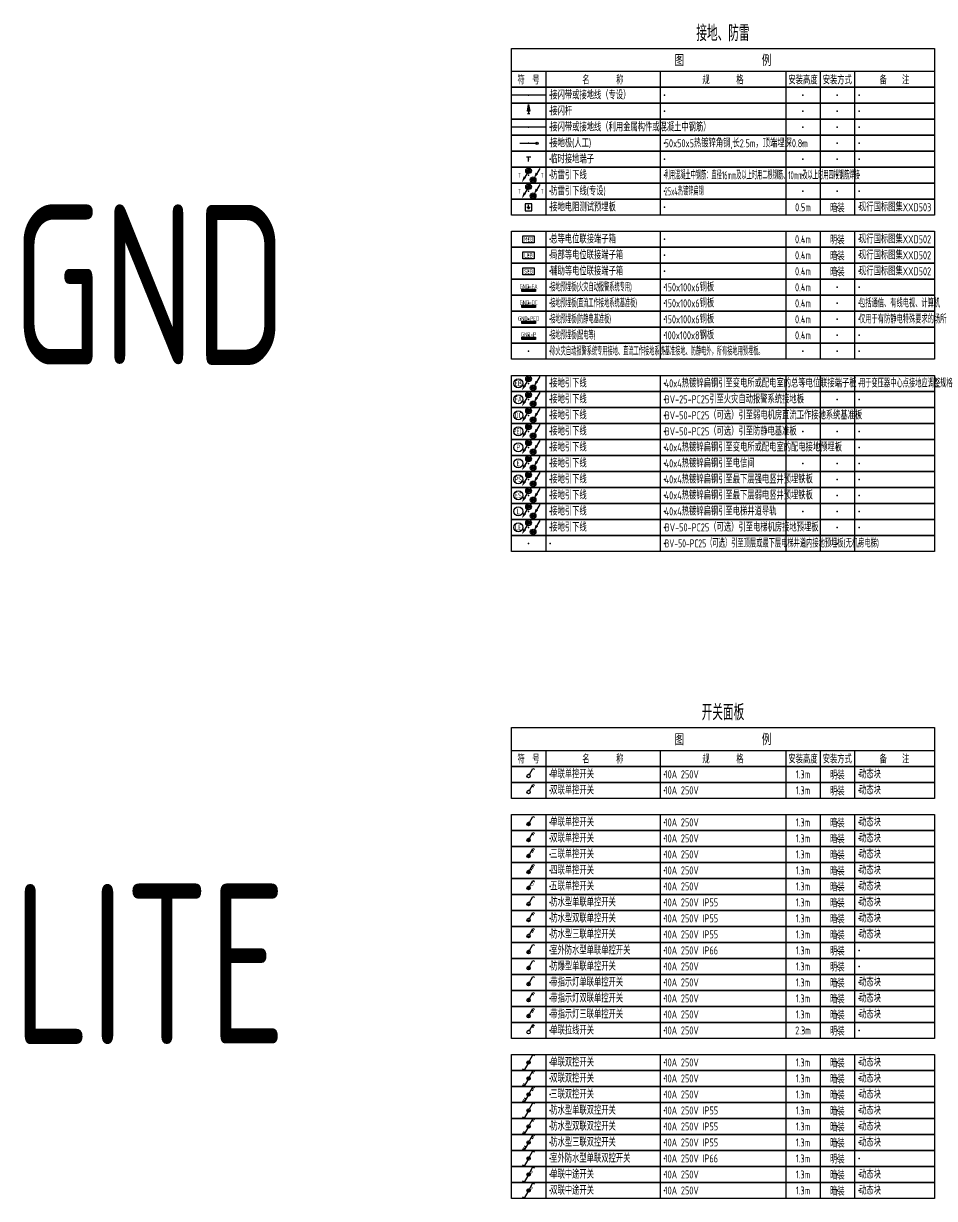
# Model space of a CAD drawing. Header units: millimetres. Extents: x -1582620 to 4754388, y -184455 to 3397362.
# Drawn here: x -714041 to -674207, y 121262 to 172649 of the extents above; entities that cross this region are included whole.
import ezdxf
from ezdxf.enums import TextEntityAlignment as Align

# ---------------------------------------------------------------- set-up
doc = ezdxf.new("R2010")
doc.units = ezdxf.units.MM
doc.header["$LTSCALE"] = 1000
doc.header["$MEASUREMENT"] = 0
for name, color, linetype in [('E-GRND-DEVC', 3, 'Continuous'), ('E-GRND-WIRE', 4, 'E-GND'), ('E-LITE-DEVC', 3, 'Continuous'), ('E-TABLE', 2, 'Continuous'), ('E-THUN-WIRE', 4, 'E-THU'), ('E-UNIV-DIAG', 2, 'Continuous'), ('E-UNIV-EL', 140, 'Continuous'), ('E-UNIV-NOTE', 6, 'Continuous')]:
    doc.layers.add(name, color=color, linetype=linetype)
doc.styles.get("Standard").update_dxf_attribs({"font": ''})
doc.styles.add('TH-STYLE3', font='tssdeng.shx', dxfattribs={"width": 0.65, "bigfont": 'tssdchn.shx'})
doc.styles.get('Standard').set_extended_font_data('SimSun')
doc.linetypes.add('E-GND', pattern='A,1,["/",Standard,S=0.2,R=0,X=-0.53,Y=-0.1],-0.1,0,-0.1', length=1.2)
doc.linetypes.add('E-THU', pattern='A,1,["X",Standard,S=0.2,R=0,X=-0.53,Y=-0.1],-0.1,0,-0.1', length=1.2)

# ---------------------------------------------------------------- blocks, each defined once
blk = doc.blocks.new('E-BGND11')
blk.add_line((0, 0), (0, 2))
at = {"const_width": 0.5}
blk.add_lwpolyline([(1, 2), (-1, 2)], dxfattribs=at)
blk = doc.blocks.new('E-BKTS2')
for p, q in [((0, 0), (185, 0)), ((0, -7), (0, 0)), ((185, 0), (185, -7)), ((185, -7), (0, -7))]:
    blk.add_line(p, q)
at = {"linetype": 'Continuous'}
for p, q in [((15, 0), (15, -7)), ((65, 0), (65, -7)), ((120, 0), (120, -7)), ((135, 0), (135, -7)), ((150, 0), (150, -7))]:
    blk.add_line(p, q, dxfattribs=at)
for p in [(7.5, -3.5), (17, -3.5), (67, -3.5), (127.5, -3.5), (142.5, -3.5), (152, -3.5)]:
    blk.add_point(p, dxfattribs=at)
blk = doc.blocks.new('E-KTS2')
at = {"layer": 'E-TABLE', "linetype": 'Continuous'}
for p, q in [((15, 0), (15, -7)), ((65, 0), (65, -7)), ((120, 0), (120, -7)), ((135, 0), (135, -7)), ((150, 0), (150, -7))]:
    blk.add_line(p, q, dxfattribs=at)
at = {"layer": 'E-TABLE'}
blk.add_lwpolyline([(0, 0), (185, 0), (185, -7), (0, -7)], close=True, dxfattribs=at)
at = {"layer": 'E-TABLE', "linetype": 'Continuous'}
for p in [(7.5, -3.5), (17, -3.5), (67, -3.5), (127.5, -3.5), (142.5, -3.5), (152, -3.5)]:
    blk.add_point(p, dxfattribs=at)
blk = doc.blocks.new('E-BKTS1')
blk.add_line((0, -10), (185, -10))
at = {"linetype": 'Continuous'}
for p, q in [((15, -10), (15, -17)), ((65, -10), (65, -17)), ((120, -10), (120, -17)), ((135, -10), (135, -17)), ((150, -10), (150, -17))]:
    blk.add_line(p, q, dxfattribs=at)
blk.add_lwpolyline([(0, 0), (185, 0), (185, -17), (0, -17)], close=True)
at = {"layer": 'E-UNIV-NOTE', "style": 'TH-STYLE3', "width": 0.7}
for s, height, p in [('图                例', 5, (92.5, -5)), ('安装高度', 3.5, (127.5, -13.5)), ('安装方式', 3.5, (142.5, -13.5))]:
    blk.add_text(s, height=height, dxfattribs=at).set_placement(p, align=Align.MIDDLE)
at = {"layer": 'E-UNIV-NOTE', "linetype": 'Continuous', "style": 'TH-STYLE3', "width": 0.7}
for s, p in [('符  号', (7.5, -13.5)), ('名       称', (40, -13.5)), ('规       格', (92.5, -13.5)), ('备    注', (167.5, -13.5))]:
    blk.add_text(s, height=3.5, dxfattribs=at).set_placement(p, align=Align.MIDDLE)
blk = doc.blocks.new('E-BGND012')
blk.add_lwpolyline([(-2.5, -1.5), (-2.5, 1.5), (2.5, 1.5), (2.5, -1.5)], close=True)
at = {"layer": 'E-UNIV-EL', "style": 'TH-STYLE3', "width": 0.7}
blk.add_attdef('BOX', text='', height=2, dxfattribs=at).set_placement((0, 0), align=Align.MIDDLE)
blk = doc.blocks.new('E-BGND011')
blk.add_lwpolyline([(-2.5, -1.5), (-2.5, 1.5), (2.5, 1.5), (2.5, -1.5)], close=True)
at = {"layer": 'E-UNIV-EL', "style": 'TH-STYLE3', "width": 0.7}
blk.add_attdef('BOX', text='', height=2, dxfattribs=at).set_placement((0, 0), align=Align.MIDDLE)
blk = doc.blocks.new('E-BGND013')
blk.add_lwpolyline([(-2.5, -1.5), (-2.5, 1.5), (2.5, 1.5), (2.5, -1.5)], close=True)
at = {"layer": 'E-UNIV-EL', "style": 'TH-STYLE3', "width": 0.7}
blk.add_attdef('BOX', text='', height=2, dxfattribs=at).set_placement((0, 0), align=Align.MIDDLE)
blk = doc.blocks.new('E-BGND026')
blk.add_lwpolyline([(-3, 0), (-3, 1), (3, 1), (3, 0)], close=True)
blk.add_solid([(-3, 1), (-3, 0), (3, 1), (3, 0)])
at = {"layer": 'E-UNIV-EL', "style": 'TH-STYLE3', "width": 0.7}
blk.add_attdef('F', text='', height=2, dxfattribs=at).set_placement((0, 2.2), align=Align.MIDDLE)
blk = doc.blocks.new('E-ANNO10')
blk.add_circle((0, 0), 2)
at = {"style": 'TH-STYLE3', "width": 0.7}
blk.add_attdef('N', text='', height=2.5, dxfattribs=at).set_placement((0, 0), align=Align.MIDDLE)
blk = doc.blocks.new('E-BGND31')
blk.add_line((-0.38, -0.65), (-1.62, -2.81))
at = {"const_width": 0.75}
blk.add_lwpolyline([(-0.38, 0, 1), (0.38, 0, 1)], format="xyb", close=True, dxfattribs=at)
blk.add_lwpolyline([(-1.62, -2.81, 1.25, 0, 0), (-2.88, -4.98, 0, 0, 0)], format="xyseb")
for radius in [1.25, 0.75]:
    blk.add_circle((0, 0), radius)
blk = doc.blocks.new('E-BGND32')
blk.add_line((2.88, 4.98), (1.62, 2.81))
at = {"const_width": 0.75}
blk.add_lwpolyline([(-0.38, 0, 1), (0.37, 0, 1)], format="xyb", close=True, dxfattribs=at)
blk.add_lwpolyline([(1.62, 2.81, 1.25, 0, 0), (0.37, 0.65, 0, 0, 0)], format="xyseb")
for radius in [1.25, 0.75]:
    blk.add_circle((0, 0), radius)
blk = doc.blocks.new('E-BGND025')
blk.add_lwpolyline([(-3, 0), (-3, 1), (3, 1), (3, 0)], close=True)
blk.add_solid([(-3, 1), (-3, 0), (3, 1), (3, 0)])
at = {"layer": 'E-UNIV-EL', "style": 'TH-STYLE3', "width": 0.7}
blk.add_attdef('F', text='', height=2, dxfattribs=at).set_placement((0, 2.2), align=Align.MIDDLE)
blk = doc.blocks.new('E-BGND028')
blk.add_lwpolyline([(-3, 0), (-3, 1), (3, 1), (3, 0)], close=True)
blk.add_solid([(-3, 1), (-3, 0), (3, 1), (3, 0)])
at = {"layer": 'E-UNIV-EL', "style": 'TH-STYLE3', "width": 0.7}
blk.add_attdef('F', text='', height=2, dxfattribs=at).set_placement((0, 2.2), align=Align.MIDDLE)
blk = doc.blocks.new('E-BGND027')
blk.add_lwpolyline([(-3, 0), (-3, 1), (3, 1), (3, 0)], close=True)
blk.add_solid([(-3, 1), (-3, 0), (3, 1), (3, 0)])
at = {"layer": 'E-UNIV-EL', "style": 'TH-STYLE3', "width": 0.7}
blk.add_attdef('F', text='', height=2, dxfattribs=at).set_placement((0, 2.2), align=Align.MIDDLE)
blk = doc.blocks.new('E-BGND33')
blk.add_line((-0.38, -0.65), (-1.62, -2.81))
at = {"const_width": 0.75}
blk.add_lwpolyline([(-0.38, 0, 1), (0.38, 0, 1)], format="xyb", close=True, dxfattribs=at)
blk.add_lwpolyline([(-1.62, -2.81, 1.25, 0, 0), (-2.88, -4.98, 0, 0, 0)], format="xyseb")
for radius in [1.25, 0.75]:
    blk.add_circle((0, 0), radius)
at = {"layer": 'E-UNIV-EL', "style": 'TH-STYLE3', "width": 0.7}
blk.add_attdef('F', text='', height=2, dxfattribs=at).set_placement((-4, -2), align=Align.MIDDLE)
blk = doc.blocks.new('E-BGND34')
blk.add_line((2.88, 4.98), (1.63, 2.81))
at = {"const_width": 0.75}
blk.add_lwpolyline([(-0.38, 0, 1), (0.37, 0, 1)], format="xyb", close=True, dxfattribs=at)
blk.add_lwpolyline([(1.63, 2.81, 1.25, 0, 0), (0.37, 0.65, 0, 0, 0)], format="xyseb")
for radius in [1.25, 0.75]:
    blk.add_circle((0, 0), radius)
at = {"layer": 'E-UNIV-EL', "style": 'TH-STYLE3', "width": 0.7}
blk.add_attdef('F', text='', height=2, dxfattribs=at).set_placement((4, 2), align=Align.MIDDLE)
blk = doc.blocks.new('E-BGND41')
at = {"layer": 'E-GRND-DEVC'}
for p, q in [((-0.53, 1), (0, 4)), ((0.53, 1), (-0.53, 1)), ((-0.5, 0), (0.5, 0)), ((0, 4), (0.53, 1)), ((0, 1), (0, 0))]:
    blk.add_line(p, q, dxfattribs=at)
blk.add_solid([(-0.53, 1), (0.53, 1), (0, 4)], dxfattribs=at)
blk = doc.blocks.new('E-BGND51')
blk.add_lwpolyline([(1.5, 1.5), (-1.5, 1.5), (-1.5, -1.5), (1.5, -1.5)], close=True)
at = {"layer": 'E-UNIV-EL'}
for p, q in [((-0.75, 0), (0.75, 0)), ((0, 0), (0, 1)), ((-0.5, -0.25), (0.5, -0.25)), ((-0.25, -0.5), (0.25, -0.5))]:
    blk.add_line(p, q, dxfattribs=at)
blk = doc.blocks.new('E-BSW001-31')
for p, q in [((0, 0), (0, 1.5)), ((0.38, 1.4), (1.94, 4.11)), ((1.94, 4.11), (2.59, 3.73))]:
    blk.add_line(p, q)
at = {"const_width": 0.75}
blk.add_lwpolyline([(0, 0.38, 1), (0, 1.12)], format="xyb", dxfattribs=at)
blk.add_circle((0, 0.75), 0.75)
blk = doc.blocks.new('E-BSW001-41')
for p, q in [((0.75, 0.75), (-0.75, 0.75)), ((0, 0), (0, 1.5)), ((0.38, 1.4), (1.94, 4.11)), ((1.94, 4.11), (2.59, 3.73))]:
    blk.add_line(p, q)
blk.add_circle((0, 0.75), 0.75)
blk = doc.blocks.new('E-BSW002-41')
for p, q in [((-0.38, 0.1), (-1.94, -2.61)), ((0.75, 0.75), (-0.75, 0.75)), ((0, 0), (0, 1.5)), ((0.37, 1.4), (1.94, 4.11)), ((1.94, 4.11), (2.59, 3.73)), ((-1.94, -2.61), (-2.59, -2.23))]:
    blk.add_line(p, q)
blk.add_circle((0, 0.75), 0.75)
blk = doc.blocks.new('*U292')
for p, q in [((0.38, 1.4), (1.94, 4.11)), ((1.94, 4.11), (2.59, 3.73))]:
    blk.add_line(p, q)
blk.add_circle((0, 0.75), 0.75)
blk = doc.blocks.new('*U296')
for p, q in [((0.38, 1.4), (1.94, 4.11)), ((1.56, 3.46), (2.21, 3.08)), ((1.94, 4.11), (2.59, 3.73))]:
    blk.add_line(p, q)
blk.add_circle((0, 0.75), 0.75)
blk = doc.blocks.new('*U293')
for p, q in [((0.38, 1.4), (1.94, 4.11)), ((1.94, 4.11), (2.59, 3.73))]:
    blk.add_line(p, q)
at = {"const_width": 0.75}
blk.add_lwpolyline([(-0.38, 0.75, 1), (0.38, 0.75, 1)], format="xyb", close=True, dxfattribs=at)
blk.add_circle((0, 0.75), 0.75)
blk = doc.blocks.new('*U297')
for p, q in [((0.38, 1.4), (1.94, 4.11)), ((1.56, 3.46), (2.21, 3.08)), ((1.94, 4.11), (2.59, 3.73))]:
    blk.add_line(p, q)
at = {"const_width": 0.75}
blk.add_lwpolyline([(-0.38, 0.75, 1), (0.38, 0.75, 1)], format="xyb", close=True, dxfattribs=at)
blk.add_circle((0, 0.75), 0.75)
blk = doc.blocks.new('*U298')
for p, q in [((0.38, 1.4), (1.94, 4.11)), ((1.19, 2.81), (1.84, 2.43)), ((1.56, 3.46), (2.21, 3.08)), ((1.94, 4.11), (2.59, 3.73))]:
    blk.add_line(p, q)
at = {"const_width": 0.75}
blk.add_lwpolyline([(-0.38, 0.75, 1), (0.38, 0.75, 1)], format="xyb", close=True, dxfattribs=at)
blk.add_circle((0, 0.75), 0.75)
blk = doc.blocks.new('*U299')
for p, q in [((0.38, 1.4), (1.94, 4.11)), ((0.81, 2.16), (1.46, 1.78)), ((1.19, 2.81), (1.84, 2.43)), ((1.56, 3.46), (2.21, 3.08)), ((1.94, 4.11), (2.59, 3.73))]:
    blk.add_line(p, q)
at = {"const_width": 0.75}
blk.add_lwpolyline([(-0.38, 0.75, 1), (0.38, 0.75, 1)], format="xyb", close=True, dxfattribs=at)
blk.add_circle((0, 0.75), 0.75)
blk = doc.blocks.new('*U300')
for p, q in [((0.38, 1.4), (1.94, 4.11)), ((1.94, 4.11), (2.59, 3.73))]:
    blk.add_line(p, q)
at = {"const_width": 0.75}
blk.add_lwpolyline([(-0.38, 0.75, 1), (0.38, 0.75, 1)], format="xyb", close=True, dxfattribs=at)
blk.add_circle((0, 0.75), 0.75)
at = {"layer": 'E-UNIV-EL', "style": 'TH-STYLE3', "width": 0.7}
blk.add_text('5', height=2, rotation=330, dxfattribs=at).set_placement((1.94, 2.72), align=Align.MIDDLE)
blk = doc.blocks.new('*U295')
for p, q in [((-0.38, 0.1), (-1.94, -2.61)), ((0.38, 1.4), (1.94, 4.11)), ((1.94, 4.11), (2.59, 3.73)), ((-1.94, -2.61), (-2.59, -2.23))]:
    blk.add_line(p, q)
at = {"const_width": 0.75}
blk.add_lwpolyline([(-0.38, 0.75, 1), (0.38, 0.75, 1)], format="xyb", close=True, dxfattribs=at)
blk.add_circle((0, 0.75), 0.75)
blk = doc.blocks.new('*U301')
for p, q in [((-0.38, 0.1), (-1.94, -2.61)), ((0.38, 1.4), (1.94, 4.11)), ((1.56, 3.46), (2.21, 3.08)), ((1.94, 4.11), (2.59, 3.73)), ((-1.94, -2.61), (-2.59, -2.23)), ((-1.56, -1.96), (-2.21, -1.58))]:
    blk.add_line(p, q)
at = {"const_width": 0.75}
blk.add_lwpolyline([(-0.38, 0.75, 1), (0.38, 0.75, 1)], format="xyb", close=True, dxfattribs=at)
blk.add_circle((0, 0.75), 0.75)
blk = doc.blocks.new('*U291')
for p, q in [((-0.75, 0.75), (0.75, 0.75)), ((0.38, 1.4), (1.94, 4.11)), ((1.94, 4.11), (2.59, 3.73))]:
    blk.add_line(p, q)
blk.add_circle((0, 0.75), 0.75)
blk = doc.blocks.new('*U302')
for p, q in [((-0.75, 0.75), (0.75, 0.75)), ((0.38, 1.4), (1.94, 4.11)), ((1.56, 3.46), (2.21, 3.08)), ((1.94, 4.11), (2.59, 3.73))]:
    blk.add_line(p, q)
blk.add_circle((0, 0.75), 0.75)
blk = doc.blocks.new('*U303')
for p, q in [((-0.75, 0.75), (0.75, 0.75)), ((0.38, 1.4), (1.94, 4.11)), ((1.19, 2.81), (1.84, 2.43)), ((1.56, 3.46), (2.21, 3.08)), ((1.94, 4.11), (2.59, 3.73))]:
    blk.add_line(p, q)
blk.add_circle((0, 0.75), 0.75)
blk = doc.blocks.new('*U305')
for p, q in [((-0.37, 0.1), (-1.94, -2.61)), ((-0.75, 0.75), (0.75, 0.75)), ((0.38, 1.4), (1.94, 4.11)), ((1.94, 4.11), (2.59, 3.73)), ((-1.94, -2.61), (-2.59, -2.23))]:
    blk.add_line(p, q)
blk.add_circle((0, 0.75), 0.75)
blk = doc.blocks.new('*U306')
for p, q in [((-0.37, 0.1), (-1.94, -2.61)), ((-0.75, 0.75), (0.75, 0.75)), ((0.38, 1.4), (1.94, 4.11)), ((1.56, 3.46), (2.21, 3.08)), ((1.94, 4.11), (2.59, 3.73)), ((-1.94, -2.61), (-2.59, -2.23)), ((-1.56, -1.96), (-2.21, -1.58))]:
    blk.add_line(p, q)
blk.add_circle((0, 0.75), 0.75)
blk = doc.blocks.new('*U307')
for p, q in [((-0.37, 0.1), (-1.94, -2.61)), ((-0.75, 0.75), (0.75, 0.75)), ((0.38, 1.4), (1.94, 4.11)), ((1.19, 2.81), (1.84, 2.43)), ((1.56, 3.46), (2.21, 3.08)), ((1.94, 4.11), (2.59, 3.73)), ((-1.94, -2.61), (-2.59, -2.23)), ((-1.56, -1.96), (-2.21, -1.58)), ((-1.19, -1.31), (-1.84, -0.93))]:
    blk.add_line(p, q)
blk.add_circle((0, 0.75), 0.75)
blk = doc.blocks.new('*U308')
for p, q in [((-0.38, 0.1), (-1.94, -2.61)), ((0.38, 1.4), (1.94, 4.11)), ((1.19, 2.81), (1.84, 2.43)), ((1.56, 3.46), (2.21, 3.08)), ((1.94, 4.11), (2.59, 3.73)), ((-1.94, -2.61), (-2.59, -2.23)), ((-1.56, -1.96), (-2.21, -1.58)), ((-1.19, -1.31), (-1.84, -0.93))]:
    blk.add_line(p, q)
at = {"const_width": 0.75}
blk.add_lwpolyline([(-0.38, 0.75, 1), (0.38, 0.75, 1)], format="xyb", close=True, dxfattribs=at)
blk.add_circle((0, 0.75), 0.75)
blk = doc.blocks.new('*U317')
for p, q in [((-0.53, 0.22), (0.53, 1.28)), ((0.53, 0.22), (-0.53, 1.28)), ((0.38, 1.4), (1.94, 4.11)), ((1.56, 3.46), (2.21, 3.08)), ((1.94, 4.11), (2.59, 3.73))]:
    blk.add_line(p, q)
blk.add_circle((0, 0.75), 0.75)
blk = doc.blocks.new('*U318')
for p, q in [((-0.53, 0.22), (0.53, 1.28)), ((0.53, 0.22), (-0.53, 1.28)), ((0.38, 1.4), (1.94, 4.11)), ((1.94, 4.11), (2.59, 3.73))]:
    blk.add_line(p, q)
blk.add_circle((0, 0.75), 0.75)
blk = doc.blocks.new('*U319')
for p, q in [((-0.53, 0.22), (0.53, 1.28)), ((0.53, 0.22), (-0.53, 1.28)), ((0.38, 1.4), (1.94, 4.11)), ((1.19, 2.81), (1.84, 2.43)), ((1.56, 3.46), (2.21, 3.08)), ((1.94, 4.11), (2.59, 3.73))]:
    blk.add_line(p, q)
blk.add_circle((0, 0.75), 0.75)
blk = doc.blocks.new('E-BSW001-61')
for p, q in [((0.38, 1.4), (1.94, 4.11)), ((1.94, 4.11), (2.59, 3.73))]:
    blk.add_line(p, q)
blk.add_circle((0, 0.75), 0.75)
at = {"layer": 'E-UNIV-EL'}
blk.add_line((1.94, 4.11), (1.94, 2.61), dxfattribs=at)
blk.add_lwpolyline([(1.94, 2.61, 0, 0.25, 0), (1.94, 3.36, 0.5, 0.5, 0)], format="xyseb", dxfattribs=at)
blk = doc.blocks.new('E-BSW003-10')
for p, q in [((-0.38, 0.1), (-1.94, -2.61)), ((0.38, 1.4), (1.94, 4.11)), ((1.94, 4.11), (2.59, 3.73)), ((-1.94, -2.61), (-2.59, -2.23))]:
    blk.add_line(p, q)
at = {"const_width": 0.75}
blk.add_lwpolyline([(-0.38, 0.75, 1), (0.38, 0.75, 1)], format="xyb", close=True, dxfattribs=at)
blk.add_circle((0, 0.75), 0.75)
at = {"layer": 'E-UNIV-EL', "style": 'TH-STYLE3', "width": 0.5}
blk.add_attdef('F', text='', height=2, rotation=330, dxfattribs=at).set_placement((1.39, 1.97), align=Align.MIDDLE)

msp = doc.modelspace()

# ---------------------------------------------------------------- linework, layer by layer
at = {"layer": 'E-GRND-DEVC'}
msp.add_circle((-691581.67, 167411.98), 50, dxfattribs=at)
at = {"layer": 'E-GRND-WIRE'}
msp.add_line((-691206.67, 168111.98), (-692706.67, 168111.98), dxfattribs=at)
at = {"layer": 'E-THUN-WIRE'}
for p, q in [((-691206.67, 169511.98), (-692706.67, 169511.98)), ((-692331.67, 167411.98), (-691581.67, 167411.98))]:
    msp.add_line(p, q, dxfattribs=at)

# ---------------------------------------------------------------- block references
at = {"xscale": 100, "yscale": 100, "zscale": 100}
msp.add_blockref('E-KTS2', (-692706.67, 167761.98), dxfattribs=at)
at = {"layer": 'E-GRND-DEVC', "xscale": 100, "yscale": 100, "zscale": 100}
for name, p in [('E-BGND41', (-691956.67, 168711.98)), ('E-BGND11', (-691956.67, 166611.98)), ('E-BGND51', (-691956.67, 164611.98)), ('E-BGND31', (-691956.67, 157111.98)), ('E-BGND32', (-691756.67, 156711.98)), ('E-BGND31', (-691956.67, 156411.98)), ('E-BGND32', (-691756.67, 156011.98)), ('E-BGND31', (-691956.67, 155711.98)), ('E-BGND32', (-691756.67, 155311.98)), ('E-BGND31', (-691956.67, 155011.98)), ('E-BGND32', (-691756.67, 154611.98)), ('E-BGND31', (-691956.67, 154311.98)), ('E-BGND32', (-691756.67, 153911.98)), ('E-BGND31', (-691956.67, 153611.98)), ('E-BGND32', (-691756.67, 153211.98)), ('E-BGND31', (-691956.67, 152911.98)), ('E-BGND32', (-691756.67, 152511.98)), ('E-BGND31', (-691956.67, 152211.98)), ('E-BGND32', (-691756.67, 151811.98)), ('E-BGND31', (-691956.67, 151511.98)), ('E-BGND32', (-691756.67, 151111.98)), ('E-BGND31', (-691956.67, 150811.98)), ('E-BGND32', (-691756.67, 150411.98))]:
    msp.add_blockref(name, p, dxfattribs=at)
for name, p, values in [('E-BGND33', (-691956.67, 166211.98), {'F': 'T'}), ('E-BGND34', (-691756.67, 165811.98), {'F': 'T'}), ('E-BGND33', (-691956.67, 165511.98), {'F': 'T'}), ('E-BGND34', (-691756.67, 165111.98), {'F': 'T'}), ('E-BGND011', (-691956.67, 163211.98), {'BOX': 'MEB'}), ('E-BGND012', (-691956.67, 162511.98), {'BOX': 'LEB'}), ('E-BGND013', (-691956.67, 161811.98), {'BOX': 'SEB'}), ('E-BGND026', (-691956.67, 160926.96), {'F': 'GND-FA'}), ('E-BGND028', (-691956.67, 160226.96), {'F': 'GND-DC'}), ('E-BGND027', (-691956.67, 159526.96), {'F': 'GND-PED'}), ('E-BGND025', (-691956.67, 158826.96), {'F': 'GND-P'}), ('E-ANNO10', (-692406.67, 156911.98), {'N': 'EB'}), ('E-ANNO10', (-692406.67, 156211.98), {'N': 'FA'}), ('E-ANNO10', (-692406.67, 155511.98), {'N': 'DC'}), ('E-ANNO10', (-692406.67, 154811.98), {'N': 'PED'}), ('E-ANNO10', (-692406.67, 154111.98), {'N': 'P'}), ('E-ANNO10', (-692406.67, 153411.98), {'N': 'E'}), ('E-ANNO10', (-692406.67, 152711.98), {'N': 'PS'}), ('E-ANNO10', (-692406.67, 152011.98), {'N': 'ES'}), ('E-ANNO10', (-692406.67, 151311.98), {'N': 'L'}), ('E-ANNO10', (-692406.67, 150611.98), {'N': 'LE'})]:
    msp.add_blockref(name, p, dxfattribs=at).add_auto_attribs(values)
at = {"layer": 'E-LITE-DEVC', "xscale": 100, "yscale": 100, "zscale": 100}
for name, p in [('*U292', (-691956.67, 139661.98)), ('*U296', (-691956.67, 138961.98)), ('*U293', (-691956.67, 137561.98)), ('*U297', (-691956.67, 136861.98)), ('*U298', (-691956.67, 136161.98)), ('*U299', (-691956.67, 135461.98)), ('*U300', (-691956.67, 134761.98)), ('*U291', (-691956.67, 134061.98)), ('*U302', (-691956.67, 133361.98)), ('*U303', (-691956.67, 132661.98)), ('E-BSW001-41', (-691956.67, 131961.98)), ('E-BSW001-31', (-691956.67, 131261.98)), ('*U318', (-691956.67, 130561.98)), ('*U317', (-691956.67, 129861.98)), ('*U319', (-691956.67, 129161.98)), ('E-BSW001-61', (-691956.67, 128461.98)), ('*U295', (-691956.67, 127136.98)), ('*U301', (-691956.67, 126436.98)), ('*U308', (-691956.67, 125736.98)), ('*U305', (-691956.67, 125036.98)), ('*U306', (-691956.67, 124336.98)), ('*U307', (-691956.67, 123636.98)), ('E-BSW002-41', (-691956.67, 122936.98))]:
    msp.add_blockref(name, p, dxfattribs=at)
for p in [(-691956.67, 122236.98), (-691956.67, 121536.98)]:
    msp.add_blockref('E-BSW003-10', p, dxfattribs=at).add_auto_attribs({'F': 'm'})
at = {"layer": 'E-TABLE', "xscale": 100, "yscale": 100, "zscale": 100}
for name, p in [('E-BKTS1', (-692706.67, 171561.98)), ('E-BKTS2', (-692706.67, 169861.98)), ('E-BKTS2', (-692706.67, 169161.98)), ('E-BKTS2', (-692706.67, 168461.98)), ('E-BKTS2', (-692706.67, 167061.98)), ('E-BKTS2', (-692706.67, 166361.98)), ('E-BKTS2', (-692706.67, 165661.98)), ('E-BKTS2', (-692706.67, 164961.98)), ('E-BKTS2', (-692706.67, 163561.98)), ('E-BKTS2', (-692706.67, 162861.98)), ('E-BKTS2', (-692706.67, 162161.98))]:
    msp.add_blockref(name, p, dxfattribs=at)
at = {"layer": 'E-UNIV-DIAG', "xscale": 100, "yscale": 100, "zscale": 100}
for name, p in [('E-BKTS2', (-692706.67, 161461.98)), ('E-BKTS2', (-692706.67, 160761.98)), ('E-BKTS2', (-692706.67, 160061.98)), ('E-BKTS2', (-692706.67, 159361.98)), ('E-BKTS2', (-692706.67, 158661.98)), ('E-BKTS2', (-692706.67, 157261.98)), ('E-BKTS2', (-692706.67, 156561.98)), ('E-BKTS2', (-692706.67, 155861.98)), ('E-BKTS2', (-692706.67, 155161.98)), ('E-BKTS2', (-692706.67, 154461.98)), ('E-BKTS2', (-692706.67, 153761.98)), ('E-KTS2', (-692706.67, 153761.98)), ('E-BKTS2', (-692706.67, 153061.98)), ('E-BKTS2', (-692706.67, 152361.98)), ('E-BKTS2', (-692706.67, 151661.98)), ('E-BKTS2', (-692706.67, 150961.98)), ('E-BKTS2', (-692706.67, 150261.98)), ('E-BKTS1', (-692706.67, 141861.98)), ('E-BKTS2', (-692706.67, 140161.98)), ('E-BKTS2', (-692706.67, 139461.98)), ('E-BKTS2', (-692706.67, 138061.98)), ('E-BKTS2', (-692706.67, 137361.98)), ('E-BKTS2', (-692706.67, 136661.98)), ('E-BKTS2', (-692706.67, 135961.98)), ('E-BKTS2', (-692706.67, 135261.98)), ('E-BKTS2', (-692706.67, 134561.98)), ('E-BKTS2', (-692706.67, 133861.98)), ('E-BKTS2', (-692706.67, 133161.98)), ('E-BKTS2', (-692706.67, 132461.98)), ('E-BKTS2', (-692706.67, 131761.98)), ('E-BKTS2', (-692706.67, 131061.98)), ('E-BKTS2', (-692706.67, 130361.98)), ('E-BKTS2', (-692706.67, 129661.98)), ('E-BKTS2', (-692706.67, 128961.98)), ('E-BKTS2', (-692706.67, 127561.98)), ('E-BKTS2', (-692706.67, 126861.98)), ('E-BKTS2', (-692706.67, 126161.98)), ('E-BKTS2', (-692706.67, 125461.98)), ('E-BKTS2', (-692706.67, 124761.98)), ('E-BKTS2', (-692706.67, 124061.98)), ('E-BKTS2', (-692706.67, 123361.98)), ('E-BKTS2', (-692706.67, 122661.98)), ('E-BKTS2', (-692706.67, 121961.98))]:
    msp.add_blockref(name, p, dxfattribs=at)

# ---------------------------------------------------------------- texts
at = {"layer": 'E-UNIV-NOTE', "style": 'TH-STYLE3', "width": 0.7}
for s, height, p in [('接地、防雷', 700, (-683456.67, 172261.98)), ('GND', 7000, (-708536, 161229.47)), ('0.5m', 350, (-679956.67, 164611.98)), ('暗装', 350, (-678456.67, 164611.98)), ('0.4m', 350, (-679956.67, 163211.98)), ('明装', 350, (-678456.67, 163211.98)), ('0.4m', 350, (-679956.67, 162511.98)), ('暗装', 350, (-678456.67, 162511.98)), ('0.4m', 350, (-679956.67, 161811.98)), ('暗装', 350, (-678456.67, 161811.98)), ('0.4m', 350, (-679956.67, 161111.98)), ('0.4m', 350, (-679956.67, 160411.98)), ('0.4m', 350, (-679956.67, 159711.98)), ('0.4m', 350, (-679956.67, 159011.98)), ('开关面板', 700, (-683456.67, 142561.98)), ('1.3m', 350, (-679956.67, 139811.98)), ('明装', 350, (-678456.67, 139811.98)), ('1.3m', 350, (-679956.67, 139111.98)), ('明装', 350, (-678456.67, 139111.98)), ('1.3m', 350, (-679956.67, 137711.98)), ('暗装', 350, (-678456.67, 137711.98)), ('暗装', 350, (-678456.67, 137011.98)), ('1.3m', 350, (-679956.67, 137011.98)), ('1.3m', 350, (-679956.67, 136311.98)), ('暗装', 350, (-678456.67, 136311.98)), ('1.3m', 350, (-679956.67, 135611.98)), ('暗装', 350, (-678456.67, 135611.98)), ('LITE', 7000, (-708536, 131529.47)), ('1.3m', 350, (-679956.67, 134911.98)), ('暗装', 350, (-678456.67, 134911.98)), ('1.3m', 350, (-679956.67, 134211.98)), ('暗装', 350, (-678456.67, 134211.98)), ('1.3m', 350, (-679956.67, 133511.98)), ('暗装', 350, (-678456.67, 133511.98)), ('1.3m', 350, (-679956.67, 132811.98)), ('暗装', 350, (-678456.67, 132811.98)), ('1.3m', 350, (-679956.67, 132111.98)), ('明装', 350, (-678456.67, 132111.98)), ('1.3m', 350, (-679956.67, 131411.98)), ('明装', 350, (-678456.67, 131411.98)), ('1.3m', 350, (-679956.67, 130711.98)), ('暗装', 350, (-678456.67, 130711.98)), ('1.3m', 350, (-679956.67, 130011.98)), ('暗装', 350, (-678456.67, 130011.98)), ('暗装', 350, (-678456.67, 129311.98)), ('1.3m', 350, (-679956.67, 129311.98)), ('2.3m', 350, (-679956.67, 128611.98)), ('明装', 350, (-678456.67, 128611.98)), ('1.3m', 350, (-679956.67, 127211.98)), ('暗装', 350, (-678456.67, 127211.98)), ('1.3m', 350, (-679956.67, 126511.98)), ('暗装', 350, (-678456.67, 126511.98)), ('1.3m', 350, (-679956.67, 125811.98)), ('暗装', 350, (-678456.67, 125811.98)), ('1.3m', 350, (-679956.67, 125111.98)), ('暗装', 350, (-678456.67, 125111.98)), ('1.3m', 350, (-679956.67, 124411.98)), ('暗装', 350, (-678456.67, 124411.98)), ('1.3m', 350, (-679956.67, 123711.98)), ('暗装', 350, (-678456.67, 123711.98)), ('1.3m', 350, (-679956.67, 123011.98)), ('明装', 350, (-678456.67, 123011.98)), ('1.3m', 350, (-679956.67, 122311.98)), ('暗装', 350, (-678456.67, 122311.98)), ('暗装', 350, (-678456.67, 121611.98)), ('1.3m', 350, (-679956.67, 121611.98))]:
    msp.add_text(s, height=height, dxfattribs=at).set_placement(p, align=Align.MIDDLE)
at = {"layer": 'E-UNIV-NOTE', "style": 'TH-STYLE3'}
for s, width, p in [('接闪带或接地线（专设）', 0.7, (-691006.67, 169511.98)), ('接闪杆', 0.7, (-691006.67, 168811.98)), ('接闪带或接地线（利用金属构件或混凝土中钢筋）', 0.7, (-691006.67, 168111.98)), ('接地极(人工)', 0.7, (-691006.67, 167411.98)), ('50x50x5热镀锌角钢,长2.5m，顶端埋深0.8m', 0.7, (-686006.67, 167411.98)), ('临时接地端子', 0.7, (-691006.67, 166711.98)), ('防雷引下线', 0.7, (-691006.67, 166011.98)), ('利用混凝土中钢筋：直径16mm及以上时用二根钢筋、10mm及以上时用四根钢筋焊接', 0.5, (-686006.67, 166011.98)), ('防雷引下线(专设)', 0.7, (-691006.67, 165311.98)), ('25x4热镀锌扁钢', 0.5, (-686006.67, 165311.98)), ('接地电阻测试预埋板', 0.7, (-691006.67, 164611.98)), ('现行国标图集XXD503', 0.7, (-677506.67, 164611.98)), ('总等电位联接端子箱', 0.7, (-691006.67, 163211.98)), ('现行国标图集XXD502', 0.7, (-677506.67, 163211.98)), ('局部等电位联接端子箱', 0.7, (-691006.67, 162511.98)), ('现行国标图集XXD502', 0.7, (-677506.67, 162511.98)), ('辅助等电位联接端子箱', 0.7, (-691006.67, 161811.98)), ('现行国标图集XXD502', 0.7, (-677506.67, 161811.98)), ('接地预埋板(火灾自动报警系统专用)', 0.5, (-691006.67, 161111.98)), ('150x100x6铜板', 0.7, (-686006.67, 161111.98)), ('接地预埋板(直流工作接地系统基准板)', 0.5, (-691006.67, 160411.98)), ('150x100x6铜板', 0.7, (-686006.67, 160411.98)), ('接地预埋板(防静电基准板)', 0.5, (-691006.67, 159711.98)), ('150x100x6铜板', 0.7, (-686006.67, 159711.98)), ('接地预埋板(配电等)', 0.5, (-691006.67, 159011.98)), ('100x100x8钢板', 0.7, (-686006.67, 159011.98)), ('除火灾自动报警系统专用接地、直流工作接地系统基准接地、防静电外，所有接地用预埋板。', 0.5, (-691006.67, 158311.98)), ('接地引下线', 0.7, (-691006.67, 156911.98)), ('40x4热镀锌扁钢引至变电所或配电室的总等电位联接端子板', 0.7, (-686006.67, 156911.98)), ('接地引下线', 0.7, (-691006.67, 156211.98)), ('BV-25-PC25引至火灾自动报警系统接地板', 0.7, (-686006.67, 156211.98)), ('接地引下线', 0.7, (-691006.67, 155511.98)), ('BV-50-PC25（可选）引至弱电机房直流工作接地系统基准板', 0.7, (-686006.67, 155511.98)), ('接地引下线', 0.7, (-691006.67, 154811.98)), ('BV-50-PC25（可选）引至防静电基准板', 0.7, (-686006.67, 154811.98)), ('接地引下线', 0.7, (-691006.67, 154111.98)), ('40x4热镀锌扁钢引至变电所或配电室的配电接地预埋板', 0.7, (-686006.67, 154111.98)), ('接地引下线', 0.7, (-691006.67, 153411.98)), ('40x4热镀锌扁钢引至电信间', 0.7, (-686006.67, 153411.98)), ('接地引下线', 0.7, (-691006.67, 152711.98)), ('40x4热镀锌扁钢引至最下层强电竖井预埋铁板', 0.7, (-686006.67, 152711.98)), ('接地引下线', 0.7, (-691006.67, 152011.98)), ('40x4热镀锌扁钢引至最下层弱电竖井预埋铁板', 0.7, (-686006.67, 152011.98)), ('接地引下线', 0.7, (-691006.67, 151311.98)), ('40x4热镀锌扁钢引至电梯井道导轨', 0.7, (-686006.67, 151311.98)), ('接地引下线', 0.7, (-691006.67, 150611.98)), ('BV-50-PC25（可选）引至电梯机房接地预埋板', 0.7, (-686006.67, 150611.98)), ('BV-50-PC25（可选）引至顶层或最下层电梯井道内接地预埋板(无机房电梯)', 0.6, (-686006.67, 149911.98)), ('单联单控开关', 0.7, (-691006.67, 139811.98)), ('10A 250V', 0.7, (-686006.67, 139811.98)), ('双联单控开关', 0.7, (-691006.67, 139111.98)), ('10A 250V', 0.7, (-686006.67, 139111.98)), ('单联单控开关', 0.7, (-691006.67, 137711.98)), ('10A 250V', 0.7, (-686006.67, 137711.98)), ('双联单控开关', 0.7, (-691006.67, 137011.98)), ('10A 250V', 0.7, (-686006.67, 137011.98)), ('三联单控开关', 0.7, (-691006.67, 136311.98)), ('10A 250V', 0.7, (-686006.67, 136311.98)), ('四联单控开关', 0.7, (-691006.67, 135611.98)), ('10A 250V', 0.7, (-686006.67, 135611.98)), ('五联单控开关', 0.7, (-691006.67, 134911.98)), ('10A 250V', 0.7, (-686006.67, 134911.98)), ('防水型单联单控开关', 0.7, (-691006.67, 134211.98)), ('10A 250V IP55', 0.7, (-686006.67, 134211.98)), ('防水型双联单控开关', 0.7, (-691006.67, 133511.98)), ('10A 250V IP55', 0.7, (-686006.67, 133511.98)), ('防水型三联单控开关', 0.7, (-691006.67, 132811.98)), ('10A 250V IP55', 0.7, (-686006.67, 132811.98)), ('室外防水型单联单控开关', 0.7, (-691006.67, 132111.98)), ('10A 250V IP66', 0.7, (-686006.67, 132111.98)), ('防爆型单联单控开关', 0.7, (-691006.67, 131411.98)), ('10A 250V', 0.7, (-686006.67, 131411.98)), ('带指示灯单联单控开关', 0.7, (-691006.67, 130711.98)), ('10A 250V', 0.7, (-686006.67, 130711.98)), ('带指示灯双联单控开关', 0.7, (-691006.67, 130011.98)), ('10A 250V', 0.7, (-686006.67, 130011.98)), ('带指示灯三联单控开关', 0.7, (-691006.67, 129311.98)), ('10A 250V', 0.7, (-686006.67, 129311.98)), ('单联拉线开关', 0.7, (-691006.67, 128611.98)), ('10A 250V', 0.7, (-686006.67, 128611.98)), ('单联双控开关', 0.7, (-691006.67, 127211.98)), ('10A 250V', 0.7, (-686006.67, 127211.98)), ('双联双控开关', 0.7, (-691006.67, 126511.98)), ('10A 250V', 0.7, (-686006.67, 126511.98)), ('三联双控开关', 0.7, (-691006.67, 125811.98)), ('10A 250V', 0.7, (-686006.67, 125811.98)), ('防水型单联双控开关', 0.7, (-691006.67, 125111.98)), ('10A 250V IP55', 0.7, (-686006.67, 125111.98)), ('防水型双联双控开关', 0.7, (-691006.67, 124411.98)), ('10A 250V IP55', 0.7, (-686006.67, 124411.98)), ('防水型三联双控开关', 0.7, (-691006.67, 123711.98)), ('10A 250V IP55', 0.7, (-686006.67, 123711.98)), ('室外防水型单联双控开关', 0.7, (-691006.67, 123011.98)), ('10A 250V IP66', 0.7, (-686006.67, 123011.98)), ('单联中途开关', 0.7, (-691006.67, 122311.98)), ('10A 250V', 0.7, (-686006.67, 122311.98)), ('双联中途开关', 0.7, (-691006.67, 121611.98)), ('10A 250V', 0.7, (-686006.67, 121611.98))]:
    msp.add_text(s, height=350, dxfattribs=dict(at, width=width)).set_placement(p, align=Align.MIDDLE_LEFT)
at = {"layer": 'E-UNIV-NOTE', "color": 1, "style": 'TH-STYLE3'}
for s, width, p in [('包括通信、有线电视、计算机房机房', 0.6, (-677506.67, 160411.98)), ('仅用于有防静电特殊要求的场所', 0.6, (-677506.67, 159711.98)), ('用于变压器中心点接地应调整规格', 0.6, (-677506.67, 156911.98)), ('动态块', 0.7, (-677506.67, 139811.98)), ('动态块', 0.7, (-677506.67, 139111.98)), ('动态块', 0.7, (-677506.67, 137711.98)), ('动态块', 0.7, (-677506.67, 137011.98)), ('动态块', 0.7, (-677506.67, 136311.98)), ('动态块', 0.7, (-677506.67, 135611.98)), ('动态块', 0.7, (-677506.67, 134911.98)), ('动态块', 0.7, (-677506.67, 134211.98)), ('动态块', 0.7, (-677506.67, 133511.98)), ('动态块', 0.7, (-677506.67, 132811.98)), ('动态块', 0.7, (-677506.67, 130711.98)), ('动态块', 0.7, (-677506.67, 130011.98)), ('动态块', 0.7, (-677506.67, 129311.98)), ('动态块', 0.7, (-677506.67, 127211.98)), ('动态块', 0.7, (-677506.67, 126511.98)), ('动态块', 0.7, (-677506.67, 125811.98)), ('动态块', 0.7, (-677506.67, 125111.98)), ('动态块', 0.7, (-677506.67, 124411.98)), ('动态块', 0.7, (-677506.67, 123711.98)), ('动态块', 0.7, (-677506.67, 122311.98)), ('动态块', 0.7, (-677506.67, 121611.98))]:
    msp.add_text(s, height=350, dxfattribs=dict(at, width=width)).set_placement(p, align=Align.MIDDLE_LEFT)

doc.saveas('drawing.dxf')
